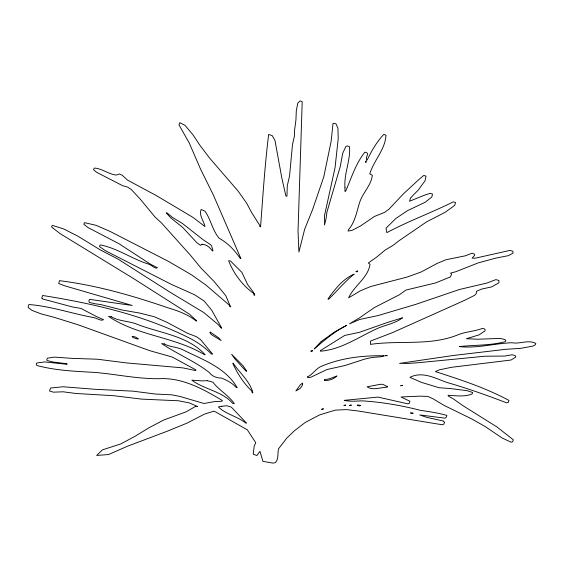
<?xml version="1.0" encoding="UTF-8"?>
<svg xmlns="http://www.w3.org/2000/svg" width="564" height="564" viewBox="0 0 564 564"><rect width="100%" height="100%" fill="white"/><g stroke="black" fill="none" stroke-linecap="round" stroke-linejoin="round"><path stroke-width="0.85" d="M365.38 162.03L366.248 162.235L366.332 160.754L365.38 162.03M310.94 351.161C312.816 352.211 313.626 348.989 310.94 351.161M321.727 409.295C323.609 410.338 324.413 407.123 321.727 409.295M356.067 271.644C357.943 272.694 358.746 269.472 356.067 271.644M344.985 187.629L344.921 191.344L345.542 191.429C351.379 178.083 355.687 163.638 364.901 152.132L367.072 152.893L367.615 154.014L366.522 157.384L366.522 160.007L367.143 160.084C371.57 150.905 376.731 141.832 383.802 134.415L385.987 135.177C385.304 149.545 373.777 160.366 369.801 173.916L372.339 175.291C371.161 185.634 362.321 193.149 359.444 203.04C356.554 212.297 354.89 222.632 348.192 230.07L348.136 231.092L352.119 230.359L360.664 225.889L374.411 216.47L384.613 212.367L389.097 209.061L403.26 194.009L418.833 179.585L423.804 175.411L426.01 176.165L425.094 180.656L418.537 189.751L410.536 197.943L409.542 201.242L424.967 194.996L430.29 193.353L432.51 194.108L431.812 197.012L425.263 202.208L407.398 210.703L395.808 218.522L386.023 228.166L386.834 232.636C408.442 221.088 431.509 212.741 453.343 201.82L455.571 202.575L454.697 205.395L445.172 212.283L426.652 221.835L399.072 240.701L393.03 245.361L385.226 250.021L376.555 257.177L368.299 263.028L370.033 264.262C368.08 277.939 354.03 285.708 348.63 297.82L360.615 290.693L370.823 286.477L407.067 277.086L421.202 271.968L437.255 263.353L446.032 259.729L465.469 255.788L471.99 253.208L474.246 253.962L474.676 255.252L472.096 258.178L475.311 258.185L509.948 250.402L512.923 251.262L513.007 253.144L508.432 255.647L495.559 258.171L478.145 262.923L455.79 271.728L450.601 273.103L451.581 274.153L450.361 276.945L435.718 282.895L405.897 290.079L399.404 294.76L374.496 307.472L359.451 317.906L349.49 323.821L359.754 319.464L378.183 315.53L415.668 304.398L459.618 289.445L486.767 283.093L495.89 279.617L498.914 280.477L498.936 282.783L491.653 286.914L481.797 289.036L476.319 291.391L476.361 293.435L474.691 295.296L464.123 300.549L392.466 332.647L370.506 341.065L370.449 344.378C399.418 340.12 430.254 346.148 457.919 334.833C465.843 331.569 474.592 331.456 482.565 328.375L484.899 329.136L485.181 330.68L479.287 334.797L466.407 338.724L477.962 339.225L500.078 338.4L504.547 339.422L505.802 340.268L505.259 341.678C490.433 345.619 474.599 344.907 459.336 346.585C476.784 348.608 494.381 343.434 511.886 342.736C519.825 344.315 528.51 339.373 535.8 343.406L535.257 344.837L532.895 346.113L520.53 348.362L506 349.278L453.484 355.454L399.657 363.357L407.835 363.456L418.974 362.659L485.04 356.215L504.766 356.053L512.098 354.763L515.207 355.616L515.841 357.033L511.005 360.036L451.397 367.312L439.321 369.864L435.415 371.606C460.471 379.657 485.674 387.856 508.968 400.44L508.305 402.379L506.571 402.816C486.929 395.286 467.14 388.243 446.885 382.441C435.253 378.211 422.076 370.978 409.915 377.358L421.435 382.378L439.025 387.715L450.474 388.561L466.914 390.64L472.653 392.488L472.11 393.982C464.644 397.07 455.966 395.688 448.027 395.279L448.697 396.316L453.576 399.044L463.136 405.784L496.94 426.948L513.31 439.779L512.655 441.753L511.125 442.204L501.995 437.925L485.195 426.553L471.617 418.869L444.044 405.382L433.074 398.826L427.709 396.386L419.799 396.161L401.032 396.971L409.943 401.286L409.281 403.274L407.906 403.845L377.993 397.091L344.322 400.348C350.152 401.758 356.173 401.053 362.102 400.849C381.729 402.069 401.173 405.403 420.208 410.289C429.169 411.649 438.143 412.897 446.85 415.421L446.187 417.43L445.137 418.171L419.778 414.942L426.687 417.346L443.713 421.104L443.692 421.865L444.58 422.084L443.924 424.114L442.197 424.755L358.175 410.994L346.381 409.591L335.199 410.148L319.619 414.892L305.258 422.436L294.013 431.093L286.681 438.207L278.503 448.852C277.368 453.315 278.983 459.117 275.331 462.656L272.898 463.114L262.937 461.352L259.983 451.327L256.895 455.543L253.243 454.224L254.216 445.962L255.774 442.754L247.286 429.782L214.137 411.114L204.556 414.096L187.015 423.127L167.339 431.185L127.337 446.286L108.605 454.521L96.67 455.444L102.429 449.875L120.879 443.882L135.191 436.212L149.129 427.681L163.659 420.039L186.064 411.84L195.581 406.39L197.527 406.566L189.525 402.943L178.492 400.785L141.578 399.115L113.956 395.731L75.95 393.475L63.168 391.804L53.347 392.17L49.512 390.986L50.563 388.032L63.133 386.756L95.288 389.315L132.914 391.155L155.509 394.046L171.66 394.821L179.881 396.414L203.971 403.493L214.539 401.603L222.019 401.251L222.399 400.532C204.076 389.646 184.604 378.634 162.756 378.606C140.048 379.494 117.693 374.397 95.168 372.437C75.618 371.331 55.801 370.611 36.808 365.465L36.181 364.069L36.893 362.969L44.634 361.933L67.038 364.302L67.074 363.787L53.242 362.046L47.002 360.474L46.826 359.268L47.531 358.161L54.391 357.125L72.22 358.366L97.396 359.219L126.265 362.899L182.905 367.883L195.771 370.597L195.884 369.864L172.175 357.019L149.827 350.695L78.368 324.878L54.299 317.356L41.242 313.922L32.162 310.475L28.263 307.599L28.2 306.174L28.933 304.525C50.816 306.21 71.6 313.521 93.032 317.454C95.88 317.476 101.337 321.769 103.557 319.661L96.5 316.566L80.99 308.438L72.636 307.006L42.526 298.948L42.554 298.434L41.673 298.271L42.638 295.487C92.588 303.446 142.748 314.818 188.263 337.483C196.885 341.699 204.669 347.227 211.451 354.016L212.698 354.178L200.417 339.472L196.357 336.666L187.551 333.303L166.584 322.129L154.437 316.778L140.083 313.161L121.817 309.939L100.646 304.546L94.611 303.7L89.408 302.438L88.816 301.021L89.542 299.364L132.223 305.469L64.86 285.849L58.691 283.551L59.502 280.668C96.536 285.292 132.526 295.649 167.755 307.74C177.738 310.778 187.882 314.31 196.117 320.923L196.744 321.008L189.511 314.211L133.428 278.503L60.08 233.602L51.592 227.017L51.902 226.157L52.311 225.36L63.817 229.012L78.058 236.267L100.237 249.894L118.01 259.08L169.341 291.778L203.696 312.484L218.064 324.455L221.151 328.1L221.772 328.185L211.733 310.271L204.196 301.049L194.418 294.655L171.808 284.594L105.461 250.733L99.483 246.567L100.195 244.903C117.277 248.125 131.609 258.777 148.057 263.931C150.701 263.959 155.46 269.86 157.462 267.745L150.391 264.156L119.025 243.747L88.167 227.652L83.789 224.331L84.494 222.66L95.88 225.255L110.114 231.444L168.509 261.407L191.436 274.788L205.853 284.982L229.767 305.505L229.703 306.534L230.528 306.809L225.727 295.571L213.975 281.337L200.988 268.034L189.969 254.702L161.494 222.956L154.931 216.921L140.21 199.071L131.215 189.483L127.45 187.008L122.571 185.669L96.564 172.26L93.525 169.729L94.223 168.051C102.112 168.481 108.45 174.198 116.205 175.066L119.364 173.966L122.177 175.228L127.542 180.127L155.875 195.32L192.944 217.38L204.972 226.538C203.858 220.898 198.641 215.265 201.165 209.434L204.915 211.126C210.908 219.403 212.374 230.239 219.015 238.135C227.701 242.929 234.659 250.197 240.215 258.361L240.842 258.446L213.305 194.855L200.608 169.27L189.222 142.932L179.014 124.954L179.768 122.698L184.957 125.278L193.107 134.951L199.924 145.343L209.829 158.343L238.184 191.175L246.679 203.251L251.777 212.825L259.835 225.508L259.771 226.538L260.561 226.855C262.887 196.096 264.883 164.78 268.647 134.429L272.236 135.656L274.957 140.358L281.817 177.963L285.877 195.941L286.949 196.3L287.266 185.958L289.579 175.771L292.497 144.497L294.563 135.529L294.542 130.439L295.952 119.85L296.283 111.002L297.729 103.226L300.069 100.885L302.212 101.654L298.018 231.268L298.913 252.037L304.673 229.188L312.667 209.357L323.771 176.892L331.117 141.402L333.028 123.495L334.445 123.283L335.989 123.904L337.928 128.183L338.21 138.688L335.058 167.67L324.476 215.617L324.54 224.951L326.02 218.924L326.887 212.29L340.289 166.38L342.672 153.394L345.859 146.464L347.375 145.949L349.539 146.703C350.639 160.528 343.821 173.684 344.985 187.629M254.011 293.717L253.934 295.042L254.801 295.24L253.187 291.877L247.645 284.573L241.878 272.363L230.443 260.963L228.61 260.716C233.757 273.836 242.548 285.476 254.011 293.717M252.157 391.338L252.122 392.77L252.919 392.875C249.789 380.968 239.665 372.973 233.045 363.075L232.869 363.526C237.465 373.699 243.895 383.71 252.157 391.338M307.676 376.851L307.634 377.513L308.508 377.661L310.792 377.238L326.93 369.54L345.126 365.486L364.661 359.12L372.12 357.456L381.165 356.737L384.31 355.785C362.412 355.369 339.944 357.964 319.802 367.016C315.346 369.78 312.371 374.404 307.676 376.851M320.507 350.547L320.465 351.203C341.594 349.567 359.099 336.609 377.894 328.255C386.1 324.786 395.364 323.376 402.534 317.786L387.123 322.58L359.465 332.309L344.653 335.467L320.507 350.547M324.469 379.826L324.434 380.474C328.96 380.785 333.655 379.107 336.948 375.969L329.785 378.663L324.469 379.826M387.249 386.537L387.214 387.193C380.644 387.256 373.001 390.824 367.065 386.812L380.305 384.317L382.667 384.31L387.249 386.537M302.614 384.26L301.684 386.566L299.801 388.695L295.832 390.986L300.549 384.556L302.6 383.097L302.614 384.26M330.441 295.501L327.952 298.99L328.608 299.315C337.138 290.975 344.696 281.633 354.136 274.125C344.111 278.397 336.835 286.984 330.441 295.501M201.982 244.282L200.403 245.326L196.603 242.428L182.658 227.384L170.695 217.831L166.295 212.896L167.212 213.023L172.295 217.316L182.426 223.45L203.195 239.785L210.689 244.762L211.613 245.946L213.037 250.902L212.226 250.797C209.991 247.314 206.255 244.332 201.982 244.282M210.316 332.111L209.801 332.675L211.521 334.692L221.067 340.522L218.571 337.751L210.316 332.111M321.135 341.587L314.162 348.968C324.378 340.282 334.593 331.364 346.754 325.315L334.572 331.963L321.135 341.587M386.876 355.531L385.402 355.828L386.129 355.539A20.05 16.194 15.6 0 0 387.165 355.383L386.876 355.531M345.358 405.22L343.885 405.523L344.604 405.234A20.036 16.187 15.6 0 0 345.64 405.079L345.358 405.22M351.019 405.192L349.546 405.488L350.265 405.199A20.05 16.194 15.6 0 0 351.301 405.044L351.019 405.192M402.118 385.501L400.644 385.804L401.371 385.515A20.057 16.201 15.6 0 0 402.407 385.353L402.118 385.501M221.8 406.249L218.374 406.947C225.974 414.371 237.381 416.373 245.671 423L246.475 423.106L231.303 407.116L226.813 405.756L221.8 406.249M360.706 405.509C358.394 406.848 354.15 403.81 360.706 405.509M413.059 413.172C411.325 414.258 408.209 411.875 413.059 413.172M138.208 338.893C136.255 339.331 127.245 335.037 135.55 337.039L138.208 338.893M207.517 380.686L202.039 380.89L191.845 380.171C204.471 389.625 222.096 391.085 232.742 403.429L234.335 403.641C228.582 395.195 219.029 390.33 212.903 382.173L207.517 380.686M111.263 316.749L108.514 316.39C137.334 335.904 174.847 336.771 204.358 354.636L205.162 354.742C187.459 335.326 159.083 333.155 135.818 323.757C127.774 320.944 118.743 321.156 111.263 316.749M164.378 343.941L161.614 343.575C176.983 353.917 194.488 361.023 209.258 372.444C212.24 376.618 216.773 378 221.779 378.134C227.109 380.418 232.516 383.153 236.379 387.595L237.19 387.701C225.515 367.256 201.693 359.296 181.777 349.264C176.179 346.853 169.722 347.036 164.378 343.941M246.651 371.077L245.862 370.971L234.744 358.697L231.663 354.347L243.028 365.726L246.651 371.077"/></g></svg>
